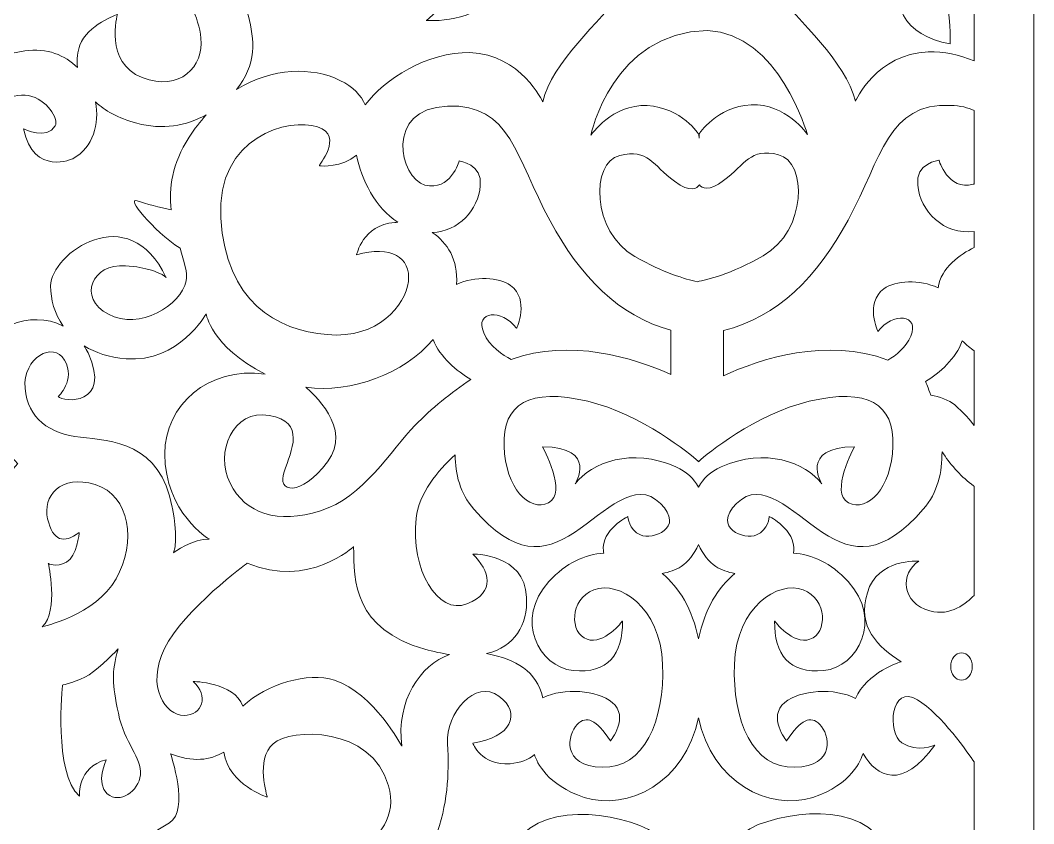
# Model space of a CAD drawing. Header units: centimetres. Extents: x 1.5 to 12, y -1.5 to 9.
# Drawn here: x 4.582 to 6.617, y 0.191 to 1.805 of the extents above; entities that cross this region are included whole.
import ezdxf

# ---------------------------------------------------------------- set-up
doc = ezdxf.new("R2010")
doc.units = ezdxf.units.CM
doc.header["$MEASUREMENT"] = 0
doc.layers.add('layer 1', color=7, linetype='Continuous')

msp = doc.modelspace()

# ---------------------------------------------------------------- linework, layer by layer
at = {"layer": 'layer 1', "color": 250, "lineweight": 9}
for points, knots in [([(1.50051, 9.00069), (1.50051, 9.00069), (6.61732, 9.00069), (6.61732, 9.00069), (6.61732, 9.00069), (6.61732, 9.00069), (6.61732, -1.47232), (6.61732, -1.47232), (6.61732, -1.47232), (6.61732, -1.47232), (1.50051, -1.47232), (1.50051, -1.47232), (1.50051, -1.47232), (1.50051, -1.47232), (1.50051, 9.00069), (1.50051, 9.00069)], [0, 0, 0, 0, 0.2, 0.2, 0.2, 0.2, 0.4, 0.4, 0.4, 0.4, 0.6, 0.6, 0.6, 0.6, 1, 1, 1, 1]), ([(6.49763, 2.20393), (6.49763, 2.20393), (6.49763, 1.97348), (6.49763, 1.97348), (6.49763, 1.97348), (6.47087, 1.97614), (6.39109, 1.97844), (6.35966, 1.91645), (6.35966, 1.91645), (6.32165, 1.84143), (6.35792, 1.77231), (6.44952, 1.7576), (6.44952, 1.7576), (6.44952, 1.7576), (6.45125, 1.78996), (6.44262, 1.84878), (6.44262, 1.84878), (6.43761, 1.88288), (6.46972, 1.89673), (6.49763, 1.90235), (6.49763, 1.90235), (6.49763, 1.90235), (6.49763, 1.72332), (6.49763, 1.72332), (6.49763, 1.72332), (6.46828, 1.73521), (6.43666, 1.74231), (6.40538, 1.74135), (6.40538, 1.74135), (6.30224, 1.73817), (6.25911, 1.64239), (6.25911, 1.64239), (6.25911, 1.64239), (6.24037, 1.7222), (6.14473, 1.80358), (6.09784, 1.86425), (6.09784, 1.86425), (6.05096, 1.9249), (6.07908, 1.99991), (6.16348, 2.02864), (6.16348, 2.02864), (6.24787, 2.05737), (6.27412, 1.94724), (6.23099, 1.92809), (6.23099, 1.92809), (6.18786, 1.90893), (6.16348, 1.93447), (6.16348, 1.93447), (6.16348, 1.93447), (6.16348, 1.93447), (6.1616, 1.87542), (6.21036, 1.85947), (6.21036, 1.85947), (6.25911, 1.8435), (6.34726, 1.84989), (6.33413, 1.98874), (6.33413, 1.98874), (6.32101, 2.12761), (6.1616, 2.12281), (6.06408, 2.08609), (6.06408, 2.08609), (5.96656, 2.04939), (5.96469, 1.88658), (5.96469, 1.87383), (5.96469, 1.87383), (5.96469, 1.86105), (5.93282, 1.86585), (5.93282, 1.86585), (5.93282, 1.86585), (5.93282, 1.86585), (5.93313, 1.86481), (5.93313, 1.86481), (5.93313, 1.86481), (5.92888, 1.86607), (5.92581, 1.86834), (5.92581, 1.8723), (5.92581, 1.8723), (5.92581, 1.88505), (5.92394, 2.04786), (5.82642, 2.08457), (5.82642, 2.08457), (5.7289, 2.12127), (5.56951, 2.12608), (5.55638, 1.98721), (5.55638, 1.98721), (5.54325, 1.84835), (5.63138, 1.84197), (5.68013, 1.85793), (5.68013, 1.85793), (5.7289, 1.87388), (5.72702, 1.93295), (5.72702, 1.93295), (5.72702, 1.93295), (5.72702, 1.93295), (5.70266, 1.9074), (5.65952, 1.92655), (5.65952, 1.92655), (5.61639, 1.94572), (5.64264, 2.05585), (5.72702, 2.02713), (5.72702, 2.02713), (5.81142, 1.99838), (5.83954, 1.92336), (5.79266, 1.86272), (5.79266, 1.86272), (5.74579, 1.80206), (5.65014, 1.72066), (5.63138, 1.64087), (5.63138, 1.64087), (5.63138, 1.64087), (5.58825, 1.73663), (5.48512, 1.73983), (5.48512, 1.73983), (5.40016, 1.74246), (5.31263, 1.68551), (5.275, 1.63502), (5.275, 1.63502), (5.26652, 1.65374), (5.25061, 1.67129), (5.2241, 1.68419), (5.2241, 1.68419), (5.16834, 1.7113), (5.08883, 1.71034), (5.0165, 1.66566), (5.0165, 1.66566), (5.03495, 1.68905), (5.04646, 1.71538), (5.04842, 1.74071), (5.04842, 1.74071), (5.05225, 1.79038), (5.03287, 1.84048), (5.01693, 1.87232), (5.01693, 1.87232), (5.07195, 1.87141), (5.13108, 1.87835), (5.19069, 1.89556), (5.19069, 1.89556), (5.23684, 1.90887), (5.27937, 1.92691), (5.31509, 1.94815), (5.31509, 1.94815), (5.33697, 1.94773), (5.40951, 1.94274), (5.42928, 1.89611), (5.42928, 1.89611), (5.45268, 1.84102), (5.39691, 1.80427), (5.39691, 1.80427), (5.39691, 1.80427), (5.39691, 1.80427), (5.50842, 1.79815), (5.52639, 1.8609), (5.52639, 1.8609), (5.5437, 1.92125), (5.50113, 2.0014), (5.38109, 1.9993), (5.38109, 1.9993), (5.39708, 2.01607), (5.40895, 2.03377), (5.41572, 2.05195), (5.41572, 2.05195), (5.44011, 2.11741), (5.44386, 2.17806), (5.44011, 2.2403), (5.44011, 2.2403), (5.43635, 2.30255), (5.49637, 2.37117), (5.54325, 2.33607), (5.54325, 2.33607), (5.59013, 2.30095), (5.56763, 2.25307), (5.49074, 2.2419), (5.49074, 2.2419), (5.49074, 2.2419), (5.50761, 2.1956), (5.56575, 2.2004), (5.56575, 2.2004), (5.58654, 2.20211), (5.60273, 2.20831), (5.6145, 2.21885), (5.6145, 2.21885), (5.6194, 2.20346), (5.64005, 2.1572), (5.71473, 2.13273), (5.71473, 2.13273), (5.80115, 2.10445), (5.91804, 2.16261), (5.94414, 2.29277), (5.94414, 2.29277), (5.97026, 2.16261), (6.08712, 2.10445), (6.17353, 2.13273), (6.17353, 2.13273), (6.25251, 2.15859), (6.27101, 2.20882), (6.27446, 2.22117), (6.27446, 2.22117), (6.30183, 2.17275), (6.35373, 2.14683), (6.4184, 2.23765), (6.4184, 2.23765), (6.4184, 2.23765), (6.38387, 2.22149), (6.35275, 2.24205), (6.35275, 2.24205), (6.32165, 2.26267), (6.33029, 2.3612), (6.38387, 2.32885), (6.38387, 2.32885), (6.43177, 2.29992), (6.48657, 2.22044), (6.49763, 2.20393)], [0, 0, 0, 0, 0.0185185, 0.0185185, 0.0185185, 0.0185185, 0.037037, 0.037037, 0.037037, 0.037037, 0.0555556, 0.0555556, 0.0555556, 0.0555556, 0.0740741, 0.0740741, 0.0740741, 0.0740741, 0.0925926, 0.0925926, 0.0925926, 0.0925926, 0.1111111, 0.1111111, 0.1111111, 0.1111111, 0.1296296, 0.1296296, 0.1296296, 0.1296296, 0.1481481, 0.1481481, 0.1481481, 0.1481481, 0.1666667, 0.1666667, 0.1666667, 0.1666667, 0.1851852, 0.1851852, 0.1851852, 0.1851852, 0.2037037, 0.2037037, 0.2037037, 0.2037037, 0.2222222, 0.2222222, 0.2222222, 0.2222222, 0.2407407, 0.2407407, 0.2407407, 0.2407407, 0.2592593, 0.2592593, 0.2592593, 0.2592593, 0.2777778, 0.2777778, 0.2777778, 0.2777778, 0.2962963, 0.2962963, 0.2962963, 0.2962963, 0.3148148, 0.3148148, 0.3148148, 0.3148148, 0.3333333, 0.3333333, 0.3333333, 0.3333333, 0.3518519, 0.3518519, 0.3518519, 0.3518519, 0.3703704, 0.3703704, 0.3703704, 0.3703704, 0.3888889, 0.3888889, 0.3888889, 0.3888889, 0.4074074, 0.4074074, 0.4074074, 0.4074074, 0.4259259, 0.4259259, 0.4259259, 0.4259259, 0.4444444, 0.4444444, 0.4444444, 0.4444444, 0.462963, 0.462963, 0.462963, 0.462963, 0.4814815, 0.4814815, 0.4814815, 0.4814815, 0.5, 0.5, 0.5, 0.5, 0.5185185, 0.5185185, 0.5185185, 0.5185185, 0.537037, 0.537037, 0.537037, 0.537037, 0.5555556, 0.5555556, 0.5555556, 0.5555556, 0.5740741, 0.5740741, 0.5740741, 0.5740741, 0.5925926, 0.5925926, 0.5925926, 0.5925926, 0.6111111, 0.6111111, 0.6111111, 0.6111111, 0.6296296, 0.6296296, 0.6296296, 0.6296296, 0.6481481, 0.6481481, 0.6481481, 0.6481481, 0.6666667, 0.6666667, 0.6666667, 0.6666667, 0.6851852, 0.6851852, 0.6851852, 0.6851852, 0.7037037, 0.7037037, 0.7037037, 0.7037037, 0.7222222, 0.7222222, 0.7222222, 0.7222222, 0.7407407, 0.7407407, 0.7407407, 0.7407407, 0.7592593, 0.7592593, 0.7592593, 0.7592593, 0.7777778, 0.7777778, 0.7777778, 0.7777778, 0.7962963, 0.7962963, 0.7962963, 0.7962963, 0.8148148, 0.8148148, 0.8148148, 0.8148148, 0.8333333, 0.8333333, 0.8333333, 0.8333333, 0.8518519, 0.8518519, 0.8518519, 0.8518519, 0.8703704, 0.8703704, 0.8703704, 0.8703704, 0.8888889, 0.8888889, 0.8888889, 0.8888889, 0.9074074, 0.9074074, 0.9074074, 0.9074074, 0.9259259, 0.9259259, 0.9259259, 0.9259259, 0.9444444, 0.9444444, 0.9444444, 0.9444444, 0.962963, 0.962963, 0.962963, 0.962963, 1, 1, 1, 1]), ([(4.11699, 1.72693), (4.10157, 1.74608), (4.07624, 1.78432), (4.08266, 1.82257), (4.08266, 1.82257), (4.09175, 1.87671), (4.21216, 1.90765), (4.26442, 1.88445), (4.26442, 1.88445), (4.31669, 1.86124), (4.28941, 1.80323), (4.28941, 1.80323), (4.28941, 1.80323), (4.31304, 1.81795), (4.32219, 1.83514), (4.3227, 1.85262), (4.3227, 1.85262), (4.37341, 1.82331), (4.42935, 1.81309), (4.47871, 1.83656), (4.47871, 1.83656), (4.58192, 1.88557), (4.63712, 2.04696), (4.63712, 2.04696), (4.63712, 2.04696), (4.64281, 2.01619), (4.70131, 1.97388), (4.75162, 1.95767), (4.75162, 1.95767), (4.78029, 1.93753), (4.83169, 1.90551), (4.88698, 1.89025), (4.88698, 1.89025), (4.89099, 1.88916), (4.895, 1.8881), (4.8991, 1.8871), (4.8991, 1.8871), (4.91542, 1.85784), (4.94053, 1.81173), (4.94493, 1.76893), (4.94493, 1.76893), (4.95076, 1.71242), (4.90337, 1.66048), (4.82679, 1.68986), (4.82679, 1.68986), (4.75019, 1.71922), (4.77717, 1.8165), (4.77717, 1.8165), (4.77717, 1.8165), (4.77717, 1.8165), (4.71681, 1.79585), (4.70158, 1.75475), (4.70158, 1.75475), (4.69708, 1.74261), (4.69478, 1.72681), (4.69687, 1.70971), (4.69687, 1.70971), (4.6721, 1.73478), (4.6361, 1.74986), (4.5909, 1.74356), (4.5909, 1.74356), (4.45231, 1.72421), (4.43661, 1.60903), (4.43661, 1.60903), (4.43661, 1.60903), (4.38559, 1.68419), (4.24042, 1.76098), (4.12468, 1.72926), (4.12468, 1.72926), (4.12204, 1.72854), (4.11949, 1.72775), (4.11699, 1.72693)], [0, 0, 0, 0, 0.0526316, 0.0526316, 0.0526316, 0.0526316, 0.1052632, 0.1052632, 0.1052632, 0.1052632, 0.1578947, 0.1578947, 0.1578947, 0.1578947, 0.2105263, 0.2105263, 0.2105263, 0.2105263, 0.2631579, 0.2631579, 0.2631579, 0.2631579, 0.3157895, 0.3157895, 0.3157895, 0.3157895, 0.3684211, 0.3684211, 0.3684211, 0.3684211, 0.4210526, 0.4210526, 0.4210526, 0.4210526, 0.4736842, 0.4736842, 0.4736842, 0.4736842, 0.5263158, 0.5263158, 0.5263158, 0.5263158, 0.5789474, 0.5789474, 0.5789474, 0.5789474, 0.6315789, 0.6315789, 0.6315789, 0.6315789, 0.6842105, 0.6842105, 0.6842105, 0.6842105, 0.7368421, 0.7368421, 0.7368421, 0.7368421, 0.7894737, 0.7894737, 0.7894737, 0.7894737, 0.8421053, 0.8421053, 0.8421053, 0.8421053, 0.8947368, 0.8947368, 0.8947368, 0.8947368, 1, 1, 1, 1]), ([(5.94522, 1.56815), (5.94522, 1.56815), (5.94549, 1.57667), (5.94549, 1.57667), (5.94549, 1.57667), (5.94549, 1.57667), (5.97973, 1.63114), (6.04966, 1.63494), (6.04966, 1.63494), (6.1196, 1.63874), (6.16276, 1.57541), (6.16276, 1.57541), (6.16276, 1.57541), (6.16276, 1.57541), (6.10585, 1.77919), (5.96214, 1.78433), (5.96214, 1.78433), (5.96214, 1.78433), (5.96214, 1.78426), (5.96214, 1.78426), (5.96214, 1.78426), (5.77119, 1.78157), (5.72775, 1.57388), (5.72775, 1.57388), (5.72775, 1.57388), (5.72775, 1.57388), (5.77091, 1.63719), (5.84085, 1.6334), (5.84085, 1.6334), (5.9108, 1.6296), (5.945, 1.57514), (5.945, 1.57514), (5.945, 1.57514), (5.945, 1.57514), (5.94522, 1.56815), (5.94522, 1.56815)], [0, 0, 0, 0, 0.1, 0.1, 0.1, 0.1, 0.2, 0.2, 0.2, 0.2, 0.3, 0.3, 0.3, 0.3, 0.4, 0.4, 0.4, 0.4, 0.5, 0.5, 0.5, 0.5, 0.6, 0.6, 0.6, 0.6, 0.7, 0.7, 0.7, 0.7, 0.8, 0.8, 0.8, 0.8, 1, 1, 1, 1]), ([(4.73288, 1.64093), (4.75144, 1.6235), (4.77825, 1.6082), (4.81592, 1.59798), (4.81592, 1.59798), (4.86708, 1.58409), (4.91589, 1.59323), (4.95549, 1.61466), (4.95549, 1.61466), (4.94345, 1.60147), (4.93195, 1.58663), (4.9212, 1.57006), (4.9212, 1.57006), (4.8864, 1.51645), (4.88041, 1.46715), (4.88494, 1.42418), (4.88494, 1.42418), (4.86389, 1.42879), (4.83345, 1.43596), (4.81703, 1.44216), (4.81703, 1.44216), (4.79238, 1.45151), (4.8485, 1.38241), (4.90284, 1.34671), (4.90284, 1.34671), (4.91131, 1.31958), (4.91865, 1.29741), (4.91527, 1.28132), (4.91527, 1.28132), (4.90483, 1.23192), (4.8215, 1.18126), (4.75899, 1.2142), (4.75899, 1.2142), (4.69651, 1.24713), (4.72626, 1.31678), (4.79323, 1.31171), (4.79323, 1.31171), (4.86019, 1.30663), (4.87506, 1.28765), (4.87506, 1.28765), (4.87506, 1.28765), (4.80067, 1.44849), (4.64293, 1.33578), (4.64293, 1.27118), (4.64293, 1.27118), (4.64293, 1.24407), (4.65097, 1.21537), (4.66815, 1.19065), (4.66815, 1.19065), (4.60357, 1.22436), (4.51159, 1.18847), (4.49306, 1.11576), (4.49306, 1.11576), (4.46869, 1.02), (4.57712, 0.91412), (4.57712, 0.91412), (4.57712, 0.91412), (4.52095, 0.86018), (4.54832, 0.76947), (4.54832, 0.76947), (4.54832, 0.76947), (4.50944, 0.79399), (4.46049, 0.80012), (4.43888, 0.74007), (4.43888, 0.74007), (4.41728, 0.68001), (4.47055, 0.65549), (4.47055, 0.65549), (4.47055, 0.65549), (4.46049, 0.68614), (4.48351, 0.72046), (4.51807, 0.71557), (4.51807, 0.71557), (4.55265, 0.71066), (4.58288, 0.65428), (4.56128, 0.60768), (4.56128, 0.60768), (4.53968, 0.56114), (4.45758, 0.56481), (4.36254, 0.63589), (4.36254, 0.63589), (4.2675, 0.70697), (4.2354, 0.8427), (4.24718, 0.9295), (4.24718, 0.9295), (4.25199, 0.96514), (4.26342, 0.99655), (4.27524, 1.02121), (4.27524, 1.02121), (4.30194, 0.99554), (4.33551, 0.98314), (4.37274, 0.98314), (4.37274, 0.98314), (4.44474, 0.98314), (4.48866, 1.05319), (4.48866, 1.05319), (4.48866, 1.05319), (4.41368, 1.03963), (4.36597, 1.0648), (4.33416, 1.12279), (4.33416, 1.12279), (4.30235, 1.1808), (4.33643, 1.2369), (4.39323, 1.28911), (4.39323, 1.28911), (4.45003, 1.34133), (4.47729, 1.52309), (4.47729, 1.52309), (4.47729, 1.52309), (4.55227, 1.74934), (4.66815, 1.6217), (4.65224, 1.5927), (4.65224, 1.5927), (4.63633, 1.56371), (4.58864, 1.5869), (4.58864, 1.5869), (4.58864, 1.5869), (4.60907, 1.49022), (4.68861, 1.52695), (4.68861, 1.52695), (4.68861, 1.52695), (4.7285, 1.55014), (4.74169, 1.59675), (4.73288, 1.64093)], [0, 0, 0, 0, 0.03125, 0.03125, 0.03125, 0.03125, 0.0625, 0.0625, 0.0625, 0.0625, 0.09375, 0.09375, 0.09375, 0.09375, 0.125, 0.125, 0.125, 0.125, 0.15625, 0.15625, 0.15625, 0.15625, 0.1875, 0.1875, 0.1875, 0.1875, 0.21875, 0.21875, 0.21875, 0.21875, 0.25, 0.25, 0.25, 0.25, 0.28125, 0.28125, 0.28125, 0.28125, 0.3125, 0.3125, 0.3125, 0.3125, 0.34375, 0.34375, 0.34375, 0.34375, 0.375, 0.375, 0.375, 0.375, 0.40625, 0.40625, 0.40625, 0.40625, 0.4375, 0.4375, 0.4375, 0.4375, 0.46875, 0.46875, 0.46875, 0.46875, 0.5, 0.5, 0.5, 0.5, 0.53125, 0.53125, 0.53125, 0.53125, 0.5625, 0.5625, 0.5625, 0.5625, 0.59375, 0.59375, 0.59375, 0.59375, 0.625, 0.625, 0.625, 0.625, 0.65625, 0.65625, 0.65625, 0.65625, 0.6875, 0.6875, 0.6875, 0.6875, 0.71875, 0.71875, 0.71875, 0.71875, 0.75, 0.75, 0.75, 0.75, 0.78125, 0.78125, 0.78125, 0.78125, 0.8125, 0.8125, 0.8125, 0.8125, 0.84375, 0.84375, 0.84375, 0.84375, 0.875, 0.875, 0.875, 0.875, 0.90625, 0.90625, 0.90625, 0.90625, 0.9375, 0.9375, 0.9375, 0.9375, 1, 1, 1, 1]), ([(5.4095, 1.37834), (5.4395, 1.35844), (5.46181, 1.32403), (5.45805, 1.27432), (5.45805, 1.27432), (5.49564, 1.29128), (5.54321, 1.28936), (5.56661, 1.27219), (5.56661, 1.27219), (5.60568, 1.24352), (5.57874, 1.18618), (5.57874, 1.18618), (5.57874, 1.18618), (5.54909, 1.22631), (5.49386, 1.22059), (5.51272, 1.17701), (5.51272, 1.17701), (5.52469, 1.14936), (5.55074, 1.13232), (5.56821, 1.12356), (5.56821, 1.12356), (5.68668, 1.1667), (5.81407, 1.12651), (5.88832, 1.09334), (5.88832, 1.09334), (5.88832, 1.09334), (5.88832, 1.18214), (5.88832, 1.18214), (5.88832, 1.18214), (5.78361, 1.21085), (5.70636, 1.29022), (5.64588, 1.402), (5.64588, 1.402), (5.57722, 1.5289), (5.56741, 1.63743), (5.43989, 1.63242), (5.43989, 1.63242), (5.31239, 1.6274), (5.34377, 1.48717), (5.39477, 1.4738), (5.39477, 1.4738), (5.44578, 1.46046), (5.46344, 1.52224), (5.46344, 1.52224), (5.46344, 1.52224), (5.46344, 1.52224), (5.5115, 1.51614), (5.50593, 1.47231), (5.50593, 1.47231), (5.50176, 1.42436), (5.46237, 1.38039), (5.4095, 1.37834)], [0, 0, 0, 0, 0.0714286, 0.0714286, 0.0714286, 0.0714286, 0.1428571, 0.1428571, 0.1428571, 0.1428571, 0.2142857, 0.2142857, 0.2142857, 0.2142857, 0.2857143, 0.2857143, 0.2857143, 0.2857143, 0.3571429, 0.3571429, 0.3571429, 0.3571429, 0.4285714, 0.4285714, 0.4285714, 0.4285714, 0.5, 0.5, 0.5, 0.5, 0.5714286, 0.5714286, 0.5714286, 0.5714286, 0.6428571, 0.6428571, 0.6428571, 0.6428571, 0.7142857, 0.7142857, 0.7142857, 0.7142857, 0.7857143, 0.7857143, 0.7857143, 0.7857143, 0.8571429, 0.8571429, 0.8571429, 0.8571429, 1, 1, 1, 1]), ([(6.49763, 1.62348), (6.49763, 1.62348), (6.49763, 1.47591), (6.49763, 1.47591), (6.49763, 1.47591), (6.497, 1.4757), (6.49636, 1.47551), (6.49572, 1.47534), (6.49572, 1.47534), (6.44473, 1.46199), (6.42706, 1.52375), (6.42706, 1.52375), (6.42706, 1.52375), (6.42706, 1.52375), (6.379, 1.51769), (6.38457, 1.47385), (6.38457, 1.47385), (6.38918, 1.42098), (6.43655, 1.37299), (6.49763, 1.38064), (6.49763, 1.38064), (6.49763, 1.38064), (6.49763, 1.3483), (6.49763, 1.3483), (6.49763, 1.3483), (6.47036, 1.33493), (6.43074, 1.30868), (6.42546, 1.26738), (6.42546, 1.26738), (6.38782, 1.28455), (6.34, 1.28266), (6.3165, 1.26541), (6.3165, 1.26541), (6.27743, 1.23676), (6.30438, 1.17943), (6.30438, 1.17943), (6.30438, 1.17943), (6.33403, 1.21955), (6.38925, 1.21382), (6.37038, 1.17026), (6.37038, 1.17026), (6.36044, 1.14729), (6.34077, 1.13161), (6.32437, 1.12199), (6.32437, 1.12199), (6.20155, 1.1689), (6.06832, 1.12473), (5.99416, 1.09071), (5.99416, 1.09071), (5.99416, 1.09071), (5.99416, 1.18155), (5.99416, 1.18155), (5.99416, 1.18155), (6.10297, 1.20837), (6.1826, 1.28893), (6.24462, 1.40355), (6.24462, 1.40355), (6.31329, 1.53043), (6.3231, 1.63895), (6.45061, 1.63395), (6.45061, 1.63395), (6.4697, 1.6332), (6.4852, 1.62942), (6.49763, 1.62348)], [0, 0, 0, 0, 0.0588235, 0.0588235, 0.0588235, 0.0588235, 0.1176471, 0.1176471, 0.1176471, 0.1176471, 0.1764706, 0.1764706, 0.1764706, 0.1764706, 0.2352941, 0.2352941, 0.2352941, 0.2352941, 0.2941176, 0.2941176, 0.2941176, 0.2941176, 0.3529412, 0.3529412, 0.3529412, 0.3529412, 0.4117647, 0.4117647, 0.4117647, 0.4117647, 0.4705882, 0.4705882, 0.4705882, 0.4705882, 0.5294118, 0.5294118, 0.5294118, 0.5294118, 0.5882353, 0.5882353, 0.5882353, 0.5882353, 0.6470588, 0.6470588, 0.6470588, 0.6470588, 0.7058824, 0.7058824, 0.7058824, 0.7058824, 0.7647059, 0.7647059, 0.7647059, 0.7647059, 0.8235294, 0.8235294, 0.8235294, 0.8235294, 0.8823529, 0.8823529, 0.8823529, 0.8823529, 1, 1, 1, 1]), ([(5.25756, 1.534), (5.25754, 1.53398), (5.2575, 1.53395), (5.25745, 1.5339), (5.25745, 1.5339), (5.22803, 1.50886), (5.18682, 1.51222), (5.18291, 1.51222), (5.18291, 1.51222), (5.17899, 1.51222), (5.2339, 1.57232), (5.17899, 1.59067), (5.17899, 1.59067), (5.12407, 1.60903), (4.97498, 1.57399), (4.9848, 1.40703), (4.9848, 1.40703), (4.99457, 1.24006), (5.0966, 1.18162), (5.1986, 1.17328), (5.1986, 1.17328), (5.30062, 1.16491), (5.35554, 1.23172), (5.36142, 1.28013), (5.36142, 1.28013), (5.3673, 1.32854), (5.32612, 1.35359), (5.25745, 1.33357), (5.25745, 1.33357), (5.25745, 1.33357), (5.26923, 1.39365), (5.33394, 1.39867), (5.33394, 1.39867), (5.33605, 1.39884), (5.33818, 1.39892), (5.34033, 1.39895), (5.34033, 1.39895), (5.29484, 1.42854), (5.2671, 1.48438), (5.25756, 1.534)], [0, 0, 0, 0, 0.0909091, 0.0909091, 0.0909091, 0.0909091, 0.1818182, 0.1818182, 0.1818182, 0.1818182, 0.2727273, 0.2727273, 0.2727273, 0.2727273, 0.3636364, 0.3636364, 0.3636364, 0.3636364, 0.4545455, 0.4545455, 0.4545455, 0.4545455, 0.5454545, 0.5454545, 0.5454545, 0.5454545, 0.6363636, 0.6363636, 0.6363636, 0.6363636, 0.7272727, 0.7272727, 0.7272727, 0.7272727, 0.8181818, 0.8181818, 0.8181818, 0.8181818, 1, 1, 1, 1]), ([(5.94125, 1.27972), (5.96117, 1.28313), (6.00835, 1.29453), (6.07395, 1.33174), (6.07395, 1.33174), (6.16223, 1.38185), (6.16276, 1.52095), (6.1047, 1.53487), (6.1047, 1.53487), (6.04668, 1.5488), (6.03923, 1.5159), (5.9946, 1.48296), (5.9946, 1.48296), (5.96427, 1.46059), (5.95113, 1.46743), (5.94581, 1.47413), (5.94581, 1.47413), (5.94131, 1.46713), (5.92857, 1.45734), (5.8959, 1.48143), (5.8959, 1.48143), (5.85125, 1.51436), (5.84382, 1.54728), (5.78578, 1.53335), (5.78578, 1.53335), (5.72775, 1.51942), (5.72826, 1.3803), (5.81655, 1.33022), (5.81655, 1.33022), (5.87457, 1.29731), (5.9182, 1.2846), (5.94125, 1.27972)], [0, 0, 0, 0, 0.1111111, 0.1111111, 0.1111111, 0.1111111, 0.2222222, 0.2222222, 0.2222222, 0.2222222, 0.3333333, 0.3333333, 0.3333333, 0.3333333, 0.4444444, 0.4444444, 0.4444444, 0.4444444, 0.5555556, 0.5555556, 0.5555556, 0.5555556, 0.6666667, 0.6666667, 0.6666667, 0.6666667, 0.7777778, 0.7777778, 0.7777778, 0.7777778, 1, 1, 1, 1]), ([(4.71063, 1.15058), (4.71333, 1.14618), (4.71584, 1.14148), (4.71811, 1.1365), (4.71811, 1.1365), (4.76685, 1.02958), (4.66749, 1.03756), (4.6581, 1.04872), (4.6581, 1.04872), (4.6581, 1.04872), (4.69386, 1.0822), (4.67115, 1.12182), (4.67115, 1.12182), (4.64843, 1.16147), (4.58708, 1.12667), (4.59162, 1.06575), (4.59162, 1.06575), (4.59616, 1.00484), (4.64159, 0.9739), (4.70295, 0.96713), (4.70295, 0.96713), (4.76428, 0.96036), (4.86438, 0.95615), (4.88689, 0.82688), (4.88689, 0.82688), (4.88689, 0.82688), (4.90115, 0.76336), (4.88962, 0.73518), (4.88962, 0.73518), (4.88962, 0.73518), (4.92993, 0.76459), (4.96162, 0.76213), (4.96162, 0.76213), (4.96162, 0.76213), (4.87233, 0.81564), (4.87233, 0.93415), (4.87233, 0.93415), (4.87233, 1.0312), (4.95836, 1.10998), (5.07379, 1.09387), (5.07379, 1.09387), (4.96437, 1.15065), (4.95536, 1.21501), (4.95536, 1.21501), (4.95536, 1.21501), (4.95536, 1.21501), (4.90042, 1.11652), (4.79449, 1.12487), (4.79449, 1.12487), (4.76048, 1.12753), (4.7327, 1.13693), (4.71063, 1.15058)], [0, 0, 0, 0, 0.0714286, 0.0714286, 0.0714286, 0.0714286, 0.1428571, 0.1428571, 0.1428571, 0.1428571, 0.2142857, 0.2142857, 0.2142857, 0.2142857, 0.2857143, 0.2857143, 0.2857143, 0.2857143, 0.3571429, 0.3571429, 0.3571429, 0.3571429, 0.4285714, 0.4285714, 0.4285714, 0.4285714, 0.5, 0.5, 0.5, 0.5, 0.5714286, 0.5714286, 0.5714286, 0.5714286, 0.6428571, 0.6428571, 0.6428571, 0.6428571, 0.7142857, 0.7142857, 0.7142857, 0.7142857, 0.7857143, 0.7857143, 0.7857143, 0.7857143, 0.8571429, 0.8571429, 0.8571429, 0.8571429, 1, 1, 1, 1]), ([(5.41091, 1.16337), (5.35228, 1.09438), (5.24739, 1.05559), (5.15523, 1.06745), (5.15523, 1.06745), (5.16699, 1.0578), (5.2509, 0.98524), (5.19925, 0.91785), (5.19925, 0.91785), (5.14381, 0.84551), (5.09701, 0.85599), (5.11177, 0.89794), (5.11177, 0.89794), (5.12657, 0.93988), (5.15614, 0.9986), (5.0822, 1.01117), (5.0822, 1.01117), (5.00828, 1.02376), (4.97256, 0.93674), (5.00337, 0.87486), (5.00337, 0.87486), (5.03416, 0.81299), (5.09856, 0.79261), (5.18485, 0.81931), (5.18485, 0.81931), (5.27118, 0.84603), (5.32612, 0.9412), (5.37516, 0.99128), (5.37516, 0.99128), (5.40765, 1.02447), (5.44702, 1.05692), (5.48704, 1.08329), (5.48704, 1.08329), (5.45895, 1.10026), (5.42485, 1.12785), (5.41091, 1.16337)], [0, 0, 0, 0, 0.1, 0.1, 0.1, 0.1, 0.2, 0.2, 0.2, 0.2, 0.3, 0.3, 0.3, 0.3, 0.4, 0.4, 0.4, 0.4, 0.5, 0.5, 0.5, 0.5, 0.6, 0.6, 0.6, 0.6, 0.7, 0.7, 0.7, 0.7, 0.8, 0.8, 0.8, 0.8, 1, 1, 1, 1]), ([(6.49763, 1.14073), (6.49763, 1.14073), (6.49763, 0.99099), (6.49763, 0.99099), (6.49763, 0.99099), (6.49063, 0.99993), (6.47595, 1.01761), (6.45884, 1.03218), (6.45884, 1.03218), (6.44695, 1.0423), (6.4274, 1.04842), (6.4107, 1.052), (6.4107, 1.052), (6.40546, 1.06662), (6.40106, 1.07638), (6.39988, 1.0789), (6.39988, 1.0789), (6.42831, 1.09671), (6.46154, 1.12494), (6.47375, 1.16091), (6.47375, 1.16091), (6.48226, 1.15271), (6.4906, 1.14595), (6.49763, 1.14073)], [0, 0, 0, 0, 0.1428571, 0.1428571, 0.1428571, 0.1428571, 0.2857143, 0.2857143, 0.2857143, 0.2857143, 0.4285714, 0.4285714, 0.4285714, 0.4285714, 0.5714286, 0.5714286, 0.5714286, 0.5714286, 0.7142857, 0.7142857, 0.7142857, 0.7142857, 1, 1, 1, 1]), ([(5.94414, 0.86704), (5.93481, 0.88397), (5.92014, 0.89836), (5.89887, 0.90769), (5.89887, 0.90769), (5.8096, 0.94697), (5.72924, 0.91657), (5.69652, 0.8735), (5.69652, 0.8735), (5.69652, 0.8735), (5.74264, 0.94697), (5.63103, 0.94822), (5.63103, 0.94822), (5.63103, 0.94822), (5.68163, 0.85452), (5.64292, 0.83553), (5.64292, 0.83553), (5.60424, 0.81652), (5.55663, 0.86465), (5.55363, 0.94949), (5.55363, 0.94949), (5.55067, 1.03435), (5.60424, 1.06727), (5.72181, 1.0394), (5.72181, 1.0394), (5.83028, 1.01369), (5.92863, 0.9319), (5.94317, 0.91943), (5.94317, 0.91943), (5.94317, 0.91943), (5.94326, 0.91785), (5.94326, 0.91785), (5.94326, 0.91785), (5.94326, 0.91785), (5.94358, 0.91811), (5.94414, 0.91861), (5.94414, 0.91861), (5.94472, 0.91811), (5.945, 0.91785), (5.945, 0.91785), (5.945, 0.91785), (5.945, 0.91785), (5.9451, 0.91943), (5.9451, 0.91943), (5.9451, 0.91943), (5.9596, 0.93187), (6.05794, 1.01368), (6.16646, 1.0394), (6.16646, 1.0394), (6.28404, 1.06727), (6.33759, 1.03435), (6.33463, 0.94949), (6.33463, 0.94949), (6.33166, 0.86465), (6.28404, 0.81652), (6.24534, 0.83553), (6.24534, 0.83553), (6.20664, 0.85452), (6.25725, 0.94822), (6.25725, 0.94822), (6.25725, 0.94822), (6.14563, 0.94697), (6.19177, 0.8735), (6.19177, 0.8735), (6.19177, 0.8735), (6.15902, 0.91657), (6.07867, 0.94697), (5.9894, 0.90769), (5.9894, 0.90769), (5.96813, 0.89836), (5.95346, 0.88397), (5.94414, 0.86704)], [0, 0, 0, 0, 0.0526316, 0.0526316, 0.0526316, 0.0526316, 0.1052632, 0.1052632, 0.1052632, 0.1052632, 0.1578947, 0.1578947, 0.1578947, 0.1578947, 0.2105263, 0.2105263, 0.2105263, 0.2105263, 0.2631579, 0.2631579, 0.2631579, 0.2631579, 0.3157895, 0.3157895, 0.3157895, 0.3157895, 0.3684211, 0.3684211, 0.3684211, 0.3684211, 0.4210526, 0.4210526, 0.4210526, 0.4210526, 0.4736842, 0.4736842, 0.4736842, 0.4736842, 0.5263158, 0.5263158, 0.5263158, 0.5263158, 0.5789474, 0.5789474, 0.5789474, 0.5789474, 0.6315789, 0.6315789, 0.6315789, 0.6315789, 0.6842105, 0.6842105, 0.6842105, 0.6842105, 0.7368421, 0.7368421, 0.7368421, 0.7368421, 0.7894737, 0.7894737, 0.7894737, 0.7894737, 0.8421053, 0.8421053, 0.8421053, 0.8421053, 0.8947368, 0.8947368, 0.8947368, 0.8947368, 1, 1, 1, 1]), ([(6.49763, 0.86864), (6.49763, 0.86864), (6.49763, 0.6495), (6.49763, 0.6495), (6.49763, 0.6495), (6.48257, 0.63356), (6.45012, 0.60696), (6.40882, 0.61813), (6.40882, 0.61813), (6.35122, 0.63372), (6.34862, 0.69389), (6.38654, 0.7184), (6.38654, 0.7184), (6.38654, 0.7184), (6.3041, 0.72396), (6.28316, 0.6549), (6.28316, 0.6549), (6.26221, 0.58583), (6.30436, 0.54569), (6.35102, 0.51625), (6.35102, 0.51625), (6.35102, 0.51625), (6.2811, 0.49485), (6.25951, 0.44233), (6.25951, 0.44233), (6.21763, 0.46443), (6.14831, 0.45981), (6.11741, 0.43438), (6.11741, 0.43438), (6.08218, 0.40535), (6.12081, 0.35703), (6.12081, 0.35703), (6.12081, 0.35703), (6.15036, 0.40053), (6.16854, 0.40922), (6.18786, 0.3899), (6.18786, 0.3899), (6.20717, 0.37057), (6.22087, 0.30648), (6.13734, 0.30412), (6.13734, 0.30412), (6.05379, 0.30174), (6.01203, 0.39653), (6.01622, 0.51144), (6.01622, 0.51144), (6.0204, 0.62639), (6.10392, 0.6797), (6.15403, 0.66073), (6.15403, 0.66073), (6.20415, 0.64177), (6.20276, 0.57306), (6.16797, 0.5612), (6.16797, 0.5612), (6.13315, 0.54937), (6.09697, 0.59795), (6.09697, 0.59795), (6.09697, 0.59795), (6.09558, 0.5316), (6.12619, 0.49131), (6.1958, 0.49843), (6.1958, 0.49843), (6.2654, 0.50553), (6.31413, 0.6015), (6.24453, 0.67733), (6.24453, 0.67733), (6.20989, 0.71505), (6.1718, 0.73194), (6.13457, 0.73416), (6.13457, 0.73416), (6.13486, 0.73543), (6.13509, 0.73668), (6.13522, 0.73798), (6.13522, 0.73798), (6.13969, 0.78233), (6.08613, 0.80763), (6.08613, 0.80763), (6.08613, 0.80763), (6.08613, 0.80763), (6.08463, 0.78104), (6.06083, 0.77093), (6.06083, 0.77093), (6.037, 0.76078), (5.97004, 0.78359), (6.02065, 0.83425), (6.02065, 0.83425), (6.07122, 0.8849), (6.13057, 0.81765), (6.19335, 0.77591), (6.19335, 0.77591), (6.25612, 0.73418), (6.31302, 0.72916), (6.39542, 0.82266), (6.39542, 0.82266), (6.42461, 0.8558), (6.43362, 0.89773), (6.43311, 0.93805), (6.43311, 0.93805), (6.44885, 0.91413), (6.46847, 0.89084), (6.49243, 0.87285), (6.49243, 0.87285), (6.49425, 0.87149), (6.49597, 0.87008), (6.49763, 0.86864)], [0, 0, 0, 0, 0.037037, 0.037037, 0.037037, 0.037037, 0.0740741, 0.0740741, 0.0740741, 0.0740741, 0.1111111, 0.1111111, 0.1111111, 0.1111111, 0.1481481, 0.1481481, 0.1481481, 0.1481481, 0.1851852, 0.1851852, 0.1851852, 0.1851852, 0.2222222, 0.2222222, 0.2222222, 0.2222222, 0.2592593, 0.2592593, 0.2592593, 0.2592593, 0.2962963, 0.2962963, 0.2962963, 0.2962963, 0.3333333, 0.3333333, 0.3333333, 0.3333333, 0.3703704, 0.3703704, 0.3703704, 0.3703704, 0.4074074, 0.4074074, 0.4074074, 0.4074074, 0.4444444, 0.4444444, 0.4444444, 0.4444444, 0.4814815, 0.4814815, 0.4814815, 0.4814815, 0.5185185, 0.5185185, 0.5185185, 0.5185185, 0.5555556, 0.5555556, 0.5555556, 0.5555556, 0.5925926, 0.5925926, 0.5925926, 0.5925926, 0.6296296, 0.6296296, 0.6296296, 0.6296296, 0.6666667, 0.6666667, 0.6666667, 0.6666667, 0.7037037, 0.7037037, 0.7037037, 0.7037037, 0.7407407, 0.7407407, 0.7407407, 0.7407407, 0.7777778, 0.7777778, 0.7777778, 0.7777778, 0.8148148, 0.8148148, 0.8148148, 0.8148148, 0.8518519, 0.8518519, 0.8518519, 0.8518519, 0.8888889, 0.8888889, 0.8888889, 0.8888889, 0.9259259, 0.9259259, 0.9259259, 0.9259259, 1, 1, 1, 1]), ([(5.45517, 0.93181), (5.41962, 0.89951), (5.38295, 0.85478), (5.37713, 0.8043), (5.37713, 0.8043), (5.36536, 0.70246), (5.42029, 0.60896), (5.47913, 0.63233), (5.47913, 0.63233), (5.53799, 0.6557), (5.52426, 0.69911), (5.4909, 0.73252), (5.4909, 0.73252), (5.4909, 0.73252), (5.59488, 0.73418), (5.5988, 0.6457), (5.5988, 0.6457), (5.6013, 0.58921), (5.57481, 0.54607), (5.51861, 0.53266), (5.51861, 0.53266), (5.57939, 0.52012), (5.61782, 0.49758), (5.63181, 0.4439), (5.63181, 0.4439), (5.67394, 0.4642), (5.74071, 0.4592), (5.77085, 0.43438), (5.77085, 0.43438), (5.80608, 0.40535), (5.76744, 0.35703), (5.76744, 0.35703), (5.76744, 0.35703), (5.73791, 0.40053), (5.71974, 0.40922), (5.70041, 0.3899), (5.70041, 0.3899), (5.68112, 0.37057), (5.66741, 0.30648), (5.75095, 0.30412), (5.75095, 0.30412), (5.83446, 0.30174), (5.87624, 0.39653), (5.87205, 0.51144), (5.87205, 0.51144), (5.86786, 0.62639), (5.78435, 0.6797), (5.73422, 0.66073), (5.73422, 0.66073), (5.68412, 0.64177), (5.68551, 0.57306), (5.7203, 0.5612), (5.7203, 0.5612), (5.75512, 0.54937), (5.79132, 0.59795), (5.79132, 0.59795), (5.79132, 0.59795), (5.79269, 0.5316), (5.76207, 0.49131), (5.69247, 0.49843), (5.69247, 0.49843), (5.62287, 0.50553), (5.57413, 0.6015), (5.64375, 0.67733), (5.64375, 0.67733), (5.67839, 0.71505), (5.71646, 0.73194), (5.75369, 0.73416), (5.75369, 0.73416), (5.75341, 0.73543), (5.75318, 0.73668), (5.75305, 0.73798), (5.75305, 0.73798), (5.74861, 0.78233), (5.80216, 0.80763), (5.80216, 0.80763), (5.80216, 0.80763), (5.80216, 0.80763), (5.80363, 0.78104), (5.82745, 0.77093), (5.82745, 0.77093), (5.85125, 0.76078), (5.91822, 0.78359), (5.86764, 0.83425), (5.86764, 0.83425), (5.81704, 0.8849), (5.7577, 0.81765), (5.69493, 0.77591), (5.69493, 0.77591), (5.63216, 0.73418), (5.57526, 0.72916), (5.49288, 0.82266), (5.49288, 0.82266), (5.46516, 0.8541), (5.45562, 0.89343), (5.45517, 0.93181)], [0, 0, 0, 0, 0.04, 0.04, 0.04, 0.04, 0.08, 0.08, 0.08, 0.08, 0.12, 0.12, 0.12, 0.12, 0.16, 0.16, 0.16, 0.16, 0.2, 0.2, 0.2, 0.2, 0.24, 0.24, 0.24, 0.24, 0.28, 0.28, 0.28, 0.28, 0.32, 0.32, 0.32, 0.32, 0.36, 0.36, 0.36, 0.36, 0.4, 0.4, 0.4, 0.4, 0.44, 0.44, 0.44, 0.44, 0.48, 0.48, 0.48, 0.48, 0.52, 0.52, 0.52, 0.52, 0.56, 0.56, 0.56, 0.56, 0.6, 0.6, 0.6, 0.6, 0.64, 0.64, 0.64, 0.64, 0.68, 0.68, 0.68, 0.68, 0.72, 0.72, 0.72, 0.72, 0.76, 0.76, 0.76, 0.76, 0.8, 0.8, 0.8, 0.8, 0.84, 0.84, 0.84, 0.84, 0.88, 0.88, 0.88, 0.88, 0.92, 0.92, 0.92, 0.92, 1, 1, 1, 1]), ([(4.63834, 0.71376), (4.63834, 0.71376), (4.65988, 0.61858), (4.62621, 0.58646), (4.62621, 0.58646), (4.62621, 0.58646), (4.73265, 0.60941), (4.7744, 0.6828), (4.7744, 0.6828), (4.81617, 0.75619), (4.80271, 0.85021), (4.73265, 0.87201), (4.73265, 0.87201), (4.66258, 0.89378), (4.62621, 0.84792), (4.63698, 0.8032), (4.63698, 0.8032), (4.64777, 0.75846), (4.66932, 0.75276), (4.70031, 0.77569), (4.70031, 0.77569), (4.70031, 0.77569), (4.69626, 0.72753), (4.67472, 0.71605), (4.67472, 0.71605), (4.65315, 0.70459), (4.63834, 0.71376), (4.63834, 0.71376)], [0, 0, 0, 0, 0.125, 0.125, 0.125, 0.125, 0.25, 0.25, 0.25, 0.25, 0.375, 0.375, 0.375, 0.375, 0.5, 0.5, 0.5, 0.5, 0.625, 0.625, 0.625, 0.625, 0.75, 0.75, 0.75, 0.75, 1, 1, 1, 1]), ([(5.4442, 0.53079), (5.42873, 0.53291), (5.41208, 0.53643), (5.39425, 0.54149), (5.39425, 0.54149), (5.25302, 0.58156), (5.25157, 0.67743), (5.25157, 0.74753), (5.25157, 0.74753), (5.25157, 0.74753), (5.16133, 0.66237), (5.03775, 0.71413), (5.03775, 0.71413), (5.03775, 0.71413), (4.90978, 0.62069), (4.87176, 0.54273), (4.87176, 0.54273), (4.83375, 0.46479), (4.87424, 0.40843), (4.91091, 0.40843), (4.91091, 0.40843), (4.94756, 0.40843), (4.96158, 0.44791), (4.92925, 0.47633), (4.92925, 0.47633), (4.92925, 0.47633), (5.01147, 0.47553), (5.02916, 0.42715), (5.02916, 0.42715), (5.07737, 0.47131), (5.15931, 0.4964), (5.21317, 0.47894), (5.21317, 0.47894), (5.29195, 0.45338), (5.34822, 0.34647), (5.34822, 0.34647), (5.34822, 0.34647), (5.33665, 0.43873), (5.38525, 0.50917), (5.4442, 0.53079)], [0, 0, 0, 0, 0.0909091, 0.0909091, 0.0909091, 0.0909091, 0.1818182, 0.1818182, 0.1818182, 0.1818182, 0.2727273, 0.2727273, 0.2727273, 0.2727273, 0.3636364, 0.3636364, 0.3636364, 0.3636364, 0.4545455, 0.4545455, 0.4545455, 0.4545455, 0.5454545, 0.5454545, 0.5454545, 0.5454545, 0.6363636, 0.6363636, 0.6363636, 0.6363636, 0.7272727, 0.7272727, 0.7272727, 0.7272727, 0.8181818, 0.8181818, 0.8181818, 0.8181818, 1, 1, 1, 1]), ([(5.94414, 0.56184), (5.9319, 0.62176), (5.9051, 0.66569), (5.87123, 0.69343), (5.87123, 0.69343), (5.88514, 0.696), (5.89827, 0.70063), (5.9093, 0.70759), (5.9093, 0.70759), (5.92336, 0.71648), (5.93554, 0.73228), (5.94414, 0.75136), (5.94414, 0.75136), (5.95271, 0.73228), (5.96494, 0.71648), (5.97896, 0.70759), (5.97896, 0.70759), (5.98998, 0.70063), (6.00311, 0.696), (6.01703, 0.69343), (6.01703, 0.69343), (5.98317, 0.66569), (5.95638, 0.62176), (5.94414, 0.56184)], [0, 0, 0, 0, 0.1428571, 0.1428571, 0.1428571, 0.1428571, 0.2857143, 0.2857143, 0.2857143, 0.2857143, 0.4285714, 0.4285714, 0.4285714, 0.4285714, 0.5714286, 0.5714286, 0.5714286, 0.5714286, 0.7142857, 0.7142857, 0.7142857, 0.7142857, 1, 1, 1, 1]), ([(4.66672, 0.46933), (4.66672, 0.46933), (4.64873, 0.29177), (4.70089, 0.24585), (4.70089, 0.24585), (4.70089, 0.24585), (4.696, 0.30431), (4.75468, 0.3194), (4.75468, 0.3194), (4.75468, 0.3194), (4.73253, 0.27132), (4.75688, 0.25059), (4.75688, 0.25059), (4.78124, 0.22987), (4.81999, 0.25529), (4.82334, 0.28923), (4.82334, 0.28923), (4.82665, 0.32315), (4.79122, 0.35238), (4.77903, 0.41269), (4.77903, 0.41269), (4.76685, 0.47301), (4.76497, 0.49245), (4.77846, 0.54177), (4.77846, 0.54177), (4.77846, 0.54177), (4.74206, 0.50393), (4.72053, 0.49017), (4.72053, 0.49017), (4.69896, 0.4764), (4.66672, 0.46933), (4.66672, 0.46933)], [0, 0, 0, 0, 0.1111111, 0.1111111, 0.1111111, 0.1111111, 0.2222222, 0.2222222, 0.2222222, 0.2222222, 0.3333333, 0.3333333, 0.3333333, 0.3333333, 0.4444444, 0.4444444, 0.4444444, 0.4444444, 0.5555556, 0.5555556, 0.5555556, 0.5555556, 0.6666667, 0.6666667, 0.6666667, 0.6666667, 0.7777778, 0.7777778, 0.7777778, 0.7777778, 1, 1, 1, 1]), ([(6.47226, 0.53417), (6.48417, 0.53417), (6.49388, 0.52178), (6.49388, 0.5066), (6.49388, 0.5066), (6.49388, 0.49139), (6.48417, 0.47903), (6.47226, 0.47903), (6.47226, 0.47903), (6.46038, 0.47903), (6.45068, 0.49139), (6.45068, 0.5066), (6.45068, 0.5066), (6.45068, 0.52178), (6.46038, 0.53417), (6.47226, 0.53417)], [0, 0, 0, 0, 0.2, 0.2, 0.2, 0.2, 0.4, 0.4, 0.4, 0.4, 0.6, 0.6, 0.6, 0.6, 1, 1, 1, 1]), ([(6.49763, 0.31488), (6.49763, 0.31488), (6.49763, 0.07627), (6.49763, 0.07627), (6.49763, 0.07627), (6.47087, 0.07894), (6.39109, 0.08124), (6.35966, 0.01925), (6.35966, 0.01925), (6.32165, -0.05577), (6.35792, -0.1249), (6.44952, -0.13961), (6.44952, -0.13961), (6.44952, -0.13961), (6.45125, -0.10724), (6.44262, -0.04842), (6.44262, -0.04842), (6.43761, -0.01433), (6.46972, -0.00047), (6.49763, 0.00514), (6.49763, 0.00514), (6.49763, 0.00514), (6.49763, -0.17388), (6.49763, -0.17388), (6.49763, -0.17388), (6.46828, -0.162), (6.43666, -0.15489), (6.40538, -0.15586), (6.40538, -0.15586), (6.30224, -0.15904), (6.25911, -0.25482), (6.25911, -0.25482), (6.25911, -0.25482), (6.24037, -0.17501), (6.14473, -0.09362), (6.09784, -0.03295), (6.09784, -0.03295), (6.05096, 0.0277), (6.07908, 0.10271), (6.16348, 0.13143), (6.16348, 0.13143), (6.24787, 0.16017), (6.27412, 0.05004), (6.23099, 0.03089), (6.23099, 0.03089), (6.18786, 0.01173), (6.16348, 0.03726), (6.16348, 0.03726), (6.16348, 0.03726), (6.16348, 0.03726), (6.1616, -0.02178), (6.21036, -0.03774), (6.21036, -0.03774), (6.25911, -0.0537), (6.34726, -0.04732), (6.33413, 0.09154), (6.33413, 0.09154), (6.32101, 0.23041), (6.1616, 0.2256), (6.06408, 0.18889), (6.06408, 0.18889), (5.96656, 0.15218), (5.96469, -0.01062), (5.96469, -0.02337), (5.96469, -0.02337), (5.96469, -0.03616), (5.93282, -0.03136), (5.93282, -0.03136), (5.93282, -0.03136), (5.93282, -0.03136), (5.93313, -0.0324), (5.93313, -0.0324), (5.93313, -0.0324), (5.92888, -0.03114), (5.92581, -0.02886), (5.92581, -0.02491), (5.92581, -0.02491), (5.92581, -0.01216), (5.92394, 0.15066), (5.82642, 0.18736), (5.82642, 0.18736), (5.7289, 0.22407), (5.56951, 0.22887), (5.55638, 0.09001), (5.55638, 0.09001), (5.54325, -0.04885), (5.63138, -0.05524), (5.68013, -0.03927), (5.68013, -0.03927), (5.7289, -0.02332), (5.72702, 0.03574), (5.72702, 0.03574), (5.72702, 0.03574), (5.72702, 0.03574), (5.70266, 0.0102), (5.65952, 0.02934), (5.65952, 0.02934), (5.61639, 0.04852), (5.64264, 0.15865), (5.72702, 0.12993), (5.72702, 0.12993), (5.81142, 0.10118), (5.83954, 0.02616), (5.79266, -0.03449), (5.79266, -0.03449), (5.74579, -0.09514), (5.65014, -0.17654), (5.63138, -0.25634), (5.63138, -0.25634), (5.63138, -0.25634), (5.58825, -0.16058), (5.48512, -0.15738), (5.48512, -0.15738), (5.40016, -0.15475), (5.31263, -0.2117), (5.275, -0.26219), (5.275, -0.26219), (5.26652, -0.24347), (5.25061, -0.22591), (5.2241, -0.21302), (5.2241, -0.21302), (5.16286, -0.18324), (5.07297, -0.18733), (4.99541, -0.24602), (4.99541, -0.24602), (5.02606, -0.21799), (5.0458, -0.18226), (5.04842, -0.14835), (5.04842, -0.14835), (5.05225, -0.09867), (5.03287, -0.04857), (5.01693, -0.01674), (5.01693, -0.01674), (5.07195, -0.01765), (5.13108, -0.0107), (5.19069, 0.00651), (5.19069, 0.00651), (5.23684, 0.01981), (5.27937, 0.03786), (5.31509, 0.0591), (5.31509, 0.0591), (5.33697, 0.05868), (5.40951, 0.05368), (5.42928, 0.00705), (5.42928, 0.00705), (5.45268, -0.04804), (5.39691, -0.08478), (5.39691, -0.08478), (5.39691, -0.08478), (5.39691, -0.08478), (5.50842, -0.0909), (5.52639, -0.02816), (5.52639, -0.02816), (5.5437, 0.0322), (5.50113, 0.11234), (5.38109, 0.11025), (5.38109, 0.11025), (5.39708, 0.12701), (5.40895, 0.14472), (5.41572, 0.1629), (5.41572, 0.1629), (5.44011, 0.22836), (5.44386, 0.28901), (5.44011, 0.35124), (5.44011, 0.35124), (5.43635, 0.41349), (5.49637, 0.48211), (5.54325, 0.44701), (5.54325, 0.44701), (5.59013, 0.4119), (5.56763, 0.36402), (5.49074, 0.35285), (5.49074, 0.35285), (5.49074, 0.35285), (5.50761, 0.30654), (5.56575, 0.31135), (5.56575, 0.31135), (5.58654, 0.31305), (5.60273, 0.31926), (5.6145, 0.3298), (5.6145, 0.3298), (5.6194, 0.31441), (5.64005, 0.26814), (5.71473, 0.24367), (5.71473, 0.24367), (5.80115, 0.21539), (5.91804, 0.27356), (5.94414, 0.40371), (5.94414, 0.40371), (5.97026, 0.27356), (6.08712, 0.21539), (6.17353, 0.24367), (6.17353, 0.24367), (6.25251, 0.26954), (6.27101, 0.31977), (6.27446, 0.33212), (6.27446, 0.33212), (6.30183, 0.2837), (6.35373, 0.25778), (6.4184, 0.34859), (6.4184, 0.34859), (6.4184, 0.34859), (6.38387, 0.33243), (6.35275, 0.353), (6.35275, 0.353), (6.32165, 0.37362), (6.33029, 0.47214), (6.38387, 0.43979), (6.38387, 0.43979), (6.43177, 0.41086), (6.48657, 0.33138), (6.49763, 0.31488)], [0, 0, 0, 0, 0.0185185, 0.0185185, 0.0185185, 0.0185185, 0.037037, 0.037037, 0.037037, 0.037037, 0.0555556, 0.0555556, 0.0555556, 0.0555556, 0.0740741, 0.0740741, 0.0740741, 0.0740741, 0.0925926, 0.0925926, 0.0925926, 0.0925926, 0.1111111, 0.1111111, 0.1111111, 0.1111111, 0.1296296, 0.1296296, 0.1296296, 0.1296296, 0.1481481, 0.1481481, 0.1481481, 0.1481481, 0.1666667, 0.1666667, 0.1666667, 0.1666667, 0.1851852, 0.1851852, 0.1851852, 0.1851852, 0.2037037, 0.2037037, 0.2037037, 0.2037037, 0.2222222, 0.2222222, 0.2222222, 0.2222222, 0.2407407, 0.2407407, 0.2407407, 0.2407407, 0.2592593, 0.2592593, 0.2592593, 0.2592593, 0.2777778, 0.2777778, 0.2777778, 0.2777778, 0.2962963, 0.2962963, 0.2962963, 0.2962963, 0.3148148, 0.3148148, 0.3148148, 0.3148148, 0.3333333, 0.3333333, 0.3333333, 0.3333333, 0.3518519, 0.3518519, 0.3518519, 0.3518519, 0.3703704, 0.3703704, 0.3703704, 0.3703704, 0.3888889, 0.3888889, 0.3888889, 0.3888889, 0.4074074, 0.4074074, 0.4074074, 0.4074074, 0.4259259, 0.4259259, 0.4259259, 0.4259259, 0.4444444, 0.4444444, 0.4444444, 0.4444444, 0.462963, 0.462963, 0.462963, 0.462963, 0.4814815, 0.4814815, 0.4814815, 0.4814815, 0.5, 0.5, 0.5, 0.5, 0.5185185, 0.5185185, 0.5185185, 0.5185185, 0.537037, 0.537037, 0.537037, 0.537037, 0.5555556, 0.5555556, 0.5555556, 0.5555556, 0.5740741, 0.5740741, 0.5740741, 0.5740741, 0.5925926, 0.5925926, 0.5925926, 0.5925926, 0.6111111, 0.6111111, 0.6111111, 0.6111111, 0.6296296, 0.6296296, 0.6296296, 0.6296296, 0.6481481, 0.6481481, 0.6481481, 0.6481481, 0.6666667, 0.6666667, 0.6666667, 0.6666667, 0.6851852, 0.6851852, 0.6851852, 0.6851852, 0.7037037, 0.7037037, 0.7037037, 0.7037037, 0.7222222, 0.7222222, 0.7222222, 0.7222222, 0.7407407, 0.7407407, 0.7407407, 0.7407407, 0.7592593, 0.7592593, 0.7592593, 0.7592593, 0.7777778, 0.7777778, 0.7777778, 0.7777778, 0.7962963, 0.7962963, 0.7962963, 0.7962963, 0.8148148, 0.8148148, 0.8148148, 0.8148148, 0.8333333, 0.8333333, 0.8333333, 0.8333333, 0.8518519, 0.8518519, 0.8518519, 0.8518519, 0.8703704, 0.8703704, 0.8703704, 0.8703704, 0.8888889, 0.8888889, 0.8888889, 0.8888889, 0.9074074, 0.9074074, 0.9074074, 0.9074074, 0.9259259, 0.9259259, 0.9259259, 0.9259259, 0.9444444, 0.9444444, 0.9444444, 0.9444444, 0.962963, 0.962963, 0.962963, 0.962963, 1, 1, 1, 1]), ([(4.99081, 0.33471), (4.96446, 0.31835), (4.92726, 0.31333), (4.88394, 0.33133), (4.88394, 0.33133), (4.88394, 0.33133), (4.92273, 0.21712), (4.88193, 0.19262), (4.88193, 0.19262), (4.84114, 0.16812), (4.83874, 0.17015), (4.83874, 0.17015), (4.83874, 0.17015), (4.83874, 0.17015), (4.83895, 0.16013), (4.83776, 0.14616), (4.83776, 0.14616), (4.8871, 0.12716), (4.98108, 0.09549), (5.06532, 0.09293), (5.06532, 0.09293), (5.18627, 0.08926), (5.35623, 0.14687), (5.32165, 0.26697), (5.32165, 0.26697), (5.28709, 0.3871), (5.1258, 0.38341), (5.0898, 0.35154), (5.0898, 0.35154), (5.05379, 0.31968), (5.07817, 0.24432), (5.07817, 0.24432), (5.07817, 0.24432), (5.07817, 0.24432), (5.00071, 0.26805), (4.99081, 0.33471)], [0, 0, 0, 0, 0.1, 0.1, 0.1, 0.1, 0.2, 0.2, 0.2, 0.2, 0.3, 0.3, 0.3, 0.3, 0.4, 0.4, 0.4, 0.4, 0.5, 0.5, 0.5, 0.5, 0.6, 0.6, 0.6, 0.6, 0.7, 0.7, 0.7, 0.7, 0.8, 0.8, 0.8, 0.8, 1, 1, 1, 1])]:
    msp.add_open_spline(points, degree=3, knots=knots, dxfattribs=at)

doc.saveas('drawing.dxf')
